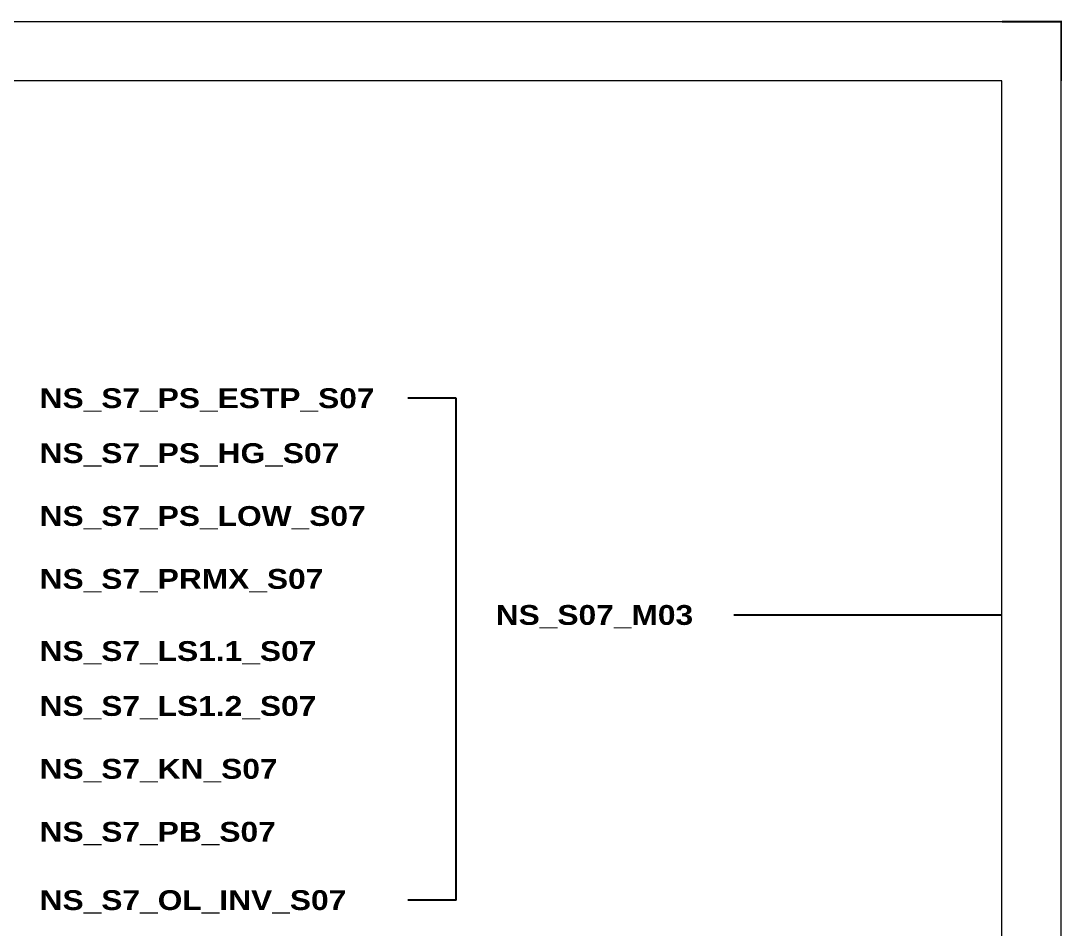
# Model space of a CAD drawing. Header units: centimetres. Extents: x 17259 to 54652, y 10858 to 53453.
# Drawn here: x 20916 to 23541, y 48647 to 50938 of the extents above; entities that cross this region are included whole.
import ezdxf
from ezdxf.enums import TextEntityAlignment as Align

# ---------------------------------------------------------------- set-up
doc = ezdxf.new("R2010")
doc.units = ezdxf.units.CM
doc.header["$MEASUREMENT"] = 0
doc.layers.add('Etiket-Line-L', color=7, linetype='Continuous')
doc.layers.add('EtIket-Line-S', color=2, linetype='Continuous')
doc.styles.add('Bold', font='ariblk.ttf', dxfattribs={"height": 25.4})

# ---------------------------------------------------------------- blocks, each defined once
blk = doc.blocks.new('x5 Out Line')
at = {"const_width": 0.3}
blk.add_lwpolyline([(405.45, 277.06), (405.45, 286.71), (395.8, 286.71)], dxfattribs=at)
at = {"lineweight": 15}
blk.add_lwpolyline([(395.8, 9.65), (395.8, 277.06), (9.65, 277.06), (9.65, 9.65)], close=True, dxfattribs=at)
at = {"layer": 'EtIket-Line-S', "lineweight": 9, "ltscale": 0.5}
blk.add_lwpolyline([(0, 0), (405.45, 0), (405.45, 286.71), (0, 286.71)], close=True, dxfattribs=at)

msp = doc.modelspace()

# ---------------------------------------------------------------- linework, layer by layer
at = {"color": 146, "ltscale": 50, "true_color": 0x105689}
for p, q in [((22012.9, 49986.1), (21891, 49986.1)), ((22012.9, 48720), (22012.9, 49986.1)), ((22712.9, 49439.3), (23389.3, 49439.3)), ((22012.9, 48720), (21891, 48720))]:
    msp.add_line(p, q, dxfattribs=at)

# ---------------------------------------------------------------- block references
at = {"layer": 'Etiket-Line-L', "lineweight": 0, "xscale": 15.48351216233742, "yscale": 15.48351216233742, "zscale": 15.48351216233742}
msp.add_blockref('x5 Out Line', (17260.9, 46496.4), dxfattribs=at)

# ---------------------------------------------------------------- texts
at = {"ltscale": 500, "style": 'Bold'}
for s, p in [('NS_S7_PS_ESTP_S07', (20962.9, 49986.1)), ('NS_S7_PS_HG_S07', (20962.9, 49847.5)), ('NS_S7_PS_LOW_S07', (20962.9, 49688.9)), ('NS_S7_PRMX_S07', (20962.9, 49530.2)), ('NS_S07_M03', (22112.9, 49439.3)), ('NS_S7_LS1.1_S07', (20962.9, 49348.3)), ('NS_S7_LS1.2_S07', (20962.9, 49209.7)), ('NS_S7_KN_S07', (20962.9, 49051.1)), ('NS_S7_PB_S07', (20962.9, 48892.4)), ('NS_S7_OL_INV_S07', (20962.9, 48720))]:
    msp.add_text(s, height=50, dxfattribs=at).set_placement(p, align=Align.MIDDLE_LEFT)

doc.saveas('drawing.dxf')
